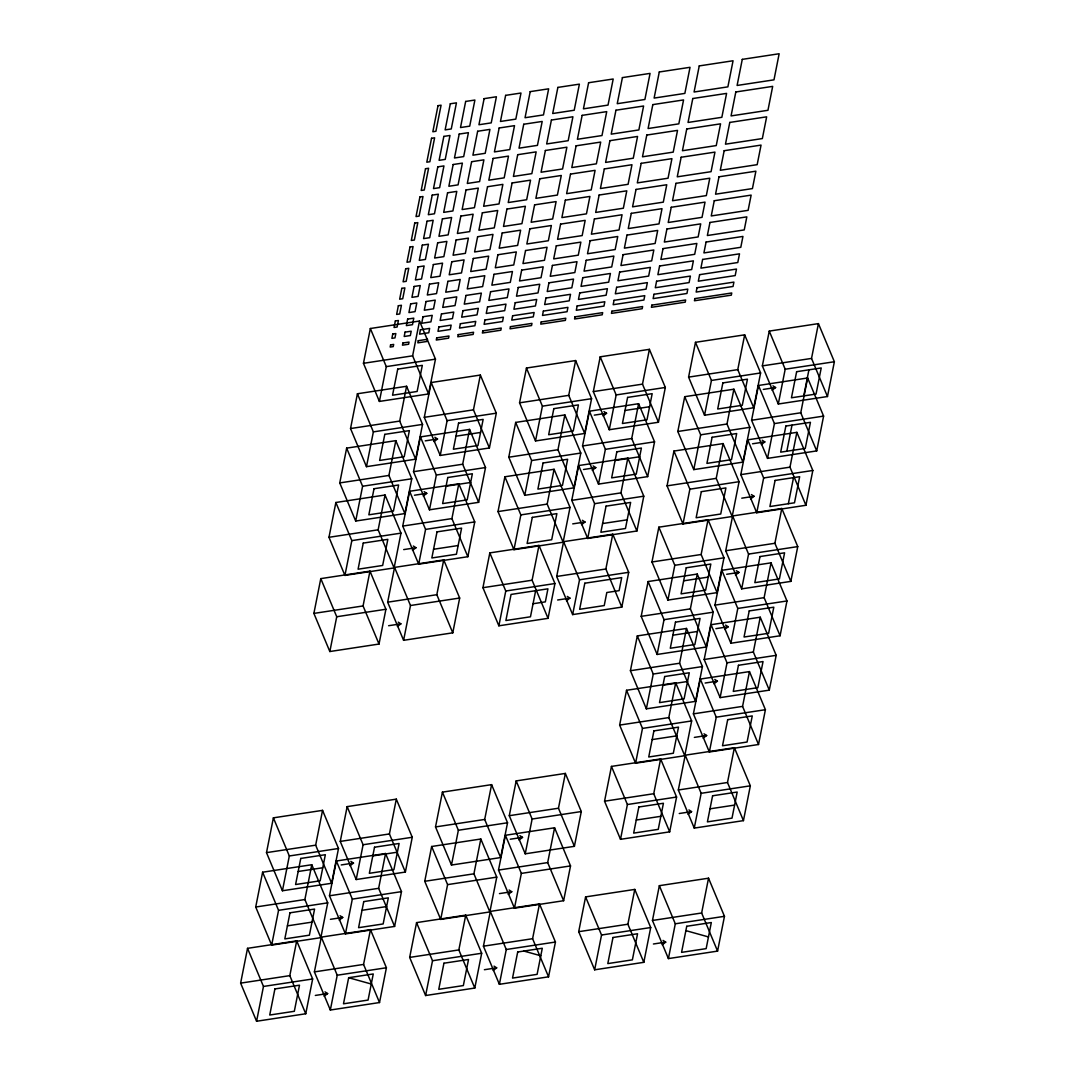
<?xml version="1.0" encoding="UTF-8"?>
<svg xmlns="http://www.w3.org/2000/svg" width="1075" height="1075" viewBox="0 0 1075 1075"><rect width="100%" height="100%" fill="white"/><g stroke="black" fill="none" stroke-linecap="round" stroke-linejoin="round"><path stroke-width="1.5" d="M240.625 983.128L247.532 948.338L296.7 940.853L312.65 978.976L305.743 1013.765L256.576 1021.25L240.625 983.128L289.807 975.643L296.7 940.853M255.716 907.018L262.609 872.215L311.777 864.73L327.727 902.852L320.834 937.655L271.666 945.127L255.716 907.018L304.883 899.533L311.777 864.73M266.493 852.636L273.386 817.847L322.554 810.362L338.504 848.484L331.611 883.274L282.429 890.758L266.493 852.636L315.66 845.165L322.554 810.362M313.887 613.408L320.793 578.619L369.961 571.134L385.912 609.256L379.018 644.046L329.837 651.531L313.887 613.408L363.068 605.937L369.961 571.134M328.977 537.298L335.87 502.495L385.052 495.011L400.988 533.133L394.095 567.936L344.927 575.407L328.977 537.298L378.145 529.814L385.052 495.011M339.754 482.917L346.647 448.127L395.815 440.643L411.765 478.765L404.872 513.568L355.691 521.039L339.754 482.917L388.922 475.446L395.815 440.643M350.531 428.549L357.424 393.759L406.592 386.274L422.542 424.397L415.649 459.186L366.468 466.671L350.531 428.549L399.698 421.078L406.592 386.274M363.458 363.31L370.351 328.507L419.519 321.035L435.469 359.144L428.576 393.947L379.394 401.432L363.458 363.31L412.625 355.825L419.519 321.035M256.576 1021.25L263.469 986.447L247.532 948.338M271.666 945.127L278.559 910.337L262.609 872.215M282.429 890.758L289.323 855.969L273.386 817.847M329.837 651.531L336.73 616.741L320.793 578.619M344.927 575.407L351.821 540.617L335.87 502.495M355.691 521.039L362.597 486.249L346.647 448.127M366.468 466.671L373.361 431.881L357.424 393.759M379.394 401.432L386.288 366.629L370.351 328.507M314.397 971.907L321.291 937.118L370.458 929.633L386.409 967.755L379.515 1002.545L330.334 1010.03L314.397 971.907L363.565 964.423L370.458 929.633M329.474 895.784L336.368 860.994L385.549 853.51L401.486 891.632L394.592 926.422L345.424 933.906L329.474 895.784L378.642 888.313L385.549 853.51M340.251 841.416L347.144 806.626L396.312 799.142L412.262 837.264L405.369 872.053L356.188 879.538L340.251 841.416L389.419 833.945L396.312 799.142M387.658 602.188L394.552 567.398L443.72 559.914L459.67 598.036L452.777 632.826L403.595 640.31L387.658 602.188L436.826 594.703L443.72 559.914M402.735 526.078L409.629 491.275L458.81 483.79L474.747 521.913L467.853 556.716L418.686 564.187L402.735 526.078L451.917 518.593L458.81 483.79M413.512 471.697L420.406 436.907L469.573 429.422L485.524 467.544L478.63 502.334L429.463 509.819L413.512 471.697L462.68 464.225L469.573 429.422M424.289 417.328L431.183 382.539L480.35 375.054L496.301 413.176L489.407 447.966L440.226 455.451L424.289 417.328L473.457 409.844L480.35 375.054M330.334 1010.03L337.228 975.227L321.291 937.118M345.424 933.906L352.318 899.117L336.368 860.994M356.188 879.538L363.095 844.748L347.144 806.626M403.595 640.31L410.489 605.507L394.552 567.398M418.686 564.187L425.579 529.397L409.629 491.275M429.463 509.819L436.356 475.029L420.406 436.907M440.226 455.451L447.119 420.648L431.183 382.539M348.663 977.712L343.489 1003.808L368.08 1000.072L373.253 973.963L348.663 977.712L371.265 984.015M409.669 957.408L416.562 922.619L465.73 915.134L481.681 953.256L474.787 988.046L425.606 995.531L409.669 957.408L458.837 949.937L465.73 915.134M424.746 881.298L431.639 846.495L480.821 839.011L496.757 877.133L489.864 911.936L440.696 919.407L424.746 881.298L473.927 873.814L480.821 839.011M435.523 826.93L442.416 792.127L491.597 784.642L507.534 822.765L500.641 857.568L451.473 865.039L435.523 826.93L484.691 819.446L491.597 784.642M482.93 587.689L489.824 552.899L538.992 545.415L554.942 583.537L548.048 618.327L498.867 625.811L482.93 587.689L532.098 580.218L538.992 545.415M498.007 511.579L504.901 476.776L554.082 469.291L570.032 507.413L563.125 542.217L513.957 549.701L498.007 511.579L547.188 504.094L554.082 469.291M508.784 457.211L515.678 422.408L564.859 414.923L580.796 453.045L573.902 487.848L524.734 495.32L508.784 457.211L557.965 449.726L564.859 414.923M519.561 402.829L526.454 368.04L575.622 360.555L591.572 398.677L584.679 433.467L535.511 440.952L519.561 402.829L568.729 395.358L575.622 360.555M425.606 995.531L432.513 960.741L416.562 922.619M440.696 919.407L447.59 884.618L431.639 846.495M451.473 865.039L458.367 830.249L442.416 792.127M498.867 625.811L505.774 591.022L489.824 552.899M513.957 549.701L520.851 514.898L504.901 476.776M524.734 495.32L531.628 460.53L515.678 422.408M535.511 440.952L542.405 406.162L526.454 368.04M535.646 590.686L530.472 616.795L505.882 620.53L511.055 594.435L547.928 588.818L545.347 601.866L533.052 603.733M483.428 946.188L490.321 911.398L539.489 903.914L555.439 942.036L548.546 976.826L499.378 984.31L483.428 946.188L532.595 938.703L539.489 903.914M498.504 870.078L505.411 835.275L554.579 827.79L570.529 865.913L563.622 900.716L514.455 908.187L498.504 870.078L547.686 862.593L554.579 827.79M509.281 815.697L516.175 780.907L565.356 773.422L581.293 811.544L574.399 846.334L525.232 853.819L509.281 815.697L558.462 808.225L565.356 773.422M556.689 576.469L563.582 541.679L612.763 534.194L628.7 572.317L621.807 607.106L572.639 614.591L556.689 576.469L605.857 568.997L612.763 534.194M571.766 500.359L578.673 465.556L627.84 458.071L643.791 496.193L636.897 530.996L587.716 538.468L571.766 500.359L620.947 492.874L627.84 458.071M582.543 445.977L589.436 411.188L638.617 403.703L654.554 441.825L647.661 476.615L598.493 484.099L582.543 445.977L631.724 438.506L638.617 403.703M593.319 391.609L600.213 356.819L649.394 349.335L665.331 387.457L658.438 422.247L609.27 429.731L593.319 391.609L642.487 384.138L649.394 349.335M499.378 984.31L506.271 949.507L490.321 911.398M514.455 908.187L521.348 873.397L505.411 835.275M525.232 853.819L532.125 819.029L516.175 780.907M572.639 614.591L579.532 579.788L563.582 541.679M587.716 538.468L594.609 503.678L578.673 465.556M598.493 484.099L605.386 449.31L589.436 411.188M609.27 429.731L616.163 394.942L600.213 356.819M578.699 931.689L585.593 896.899L634.774 889.415L650.711 927.537L643.817 962.327L594.65 969.811L578.699 931.689L627.881 924.218L634.774 889.415M604.553 801.211L611.447 766.408L660.628 758.923L676.578 797.045L669.671 831.848L620.503 839.32L604.553 801.211L653.734 793.726L660.628 758.923M619.643 725.087L626.537 690.284L675.705 682.813L691.655 720.935L684.762 755.725L635.58 763.21L619.643 725.087L668.811 717.603L675.705 682.813M630.42 670.719L637.314 635.916L686.482 628.445L702.432 666.554L695.538 701.357L646.357 708.842L630.42 670.719L679.588 663.235L686.482 628.445M641.184 616.351L648.091 581.548L697.258 574.063L713.209 612.186L706.302 646.989L657.134 654.46L641.184 616.351L690.365 608.867L697.258 574.063M651.961 561.983L658.854 527.18L708.035 519.695L723.972 557.817L717.079 592.621L667.911 600.092L651.961 561.983L701.142 554.498L708.035 519.695M667.051 485.86L673.944 451.057L723.112 443.585L739.062 481.694L732.169 516.497L682.988 523.982L667.051 485.86L716.219 478.375L723.112 443.585M677.814 431.492L684.721 396.688L733.889 389.204L749.839 427.326L742.946 462.129L693.765 469.614L677.814 431.492L726.996 424.007L733.889 389.204M688.591 377.123L695.485 342.32L744.666 334.836L760.603 372.958L753.709 407.761L704.542 415.232L688.591 377.123L737.772 369.639L744.666 334.836M594.65 969.811L601.543 935.022L585.593 896.899M620.503 839.32L627.397 804.53L611.447 766.408M635.58 763.21L642.487 728.407L626.537 690.284M646.357 708.842L653.251 674.038L637.314 635.916M657.134 654.46L664.028 619.67L648.091 581.548M667.911 600.092L674.804 565.302L658.854 527.18M682.988 523.982L689.881 489.179L673.944 451.057M693.765 469.614L700.658 434.811L684.721 396.688M704.542 415.232L711.435 380.442L695.485 342.32M652.458 920.469L659.351 885.679L708.532 878.194L724.469 916.317L717.576 951.106L668.408 958.591L652.458 920.469L701.639 912.998L708.532 878.194M678.325 789.991L685.218 755.188L734.386 747.703L750.337 785.825L743.443 820.628L694.262 828.099L678.325 789.991L727.493 782.506L734.386 747.703M693.402 713.867L700.295 679.064L749.477 671.593L765.413 709.702L758.52 744.505L709.352 751.989L693.402 713.867L742.57 706.382L749.477 671.593M704.179 659.499L711.072 624.696L760.24 617.211L776.19 655.333L769.297 690.137L720.116 697.621L704.179 659.499L753.347 652.014L760.24 617.211M714.956 605.131L721.849 570.328L771.017 562.843L786.967 600.965L780.074 635.768L730.892 643.24L714.956 605.131L764.123 597.646L771.017 562.843M725.719 550.749L732.613 515.96L781.794 508.475L797.744 546.597L790.837 581.387L741.669 588.872L725.719 550.749L774.9 543.278L781.794 508.475M740.809 474.639L747.703 439.836L796.871 432.352L812.821 470.474L805.928 505.277L756.746 512.762L740.809 474.639L789.977 467.155L796.871 432.352M751.586 420.271L758.48 385.468L807.647 377.983L823.598 416.106L816.704 450.909L767.523 458.38L751.586 420.271L800.754 412.787L807.647 377.983M762.35 365.89L769.257 331.1L818.424 323.615L834.375 361.738L827.468 396.527L778.3 404.012L762.35 365.89L811.531 358.418L818.424 323.615M668.408 958.591L675.302 923.801L659.351 885.679M694.262 828.099L701.155 793.31L685.218 755.188M709.352 751.989L716.246 717.186L700.295 679.064M720.116 697.621L727.022 662.818L711.072 624.696M730.892 643.24L737.786 608.45L721.849 570.328M741.669 588.872L748.563 554.082L732.613 515.96M756.746 512.762L763.653 477.958L747.703 439.836M767.523 458.38L774.417 423.59L758.48 385.468M778.3 404.012L785.193 369.222L769.257 331.1M786.833 451.231L792.006 425.136M803.751 395.922L808.924 369.827M788.351 503.732L793.525 477.636M434.031 441.623L437.525 438.99L434.891 437.283M423.254 496.005L426.762 493.358L424.114 491.651M412.477 550.373L415.985 547.726L413.338 546.019M603.062 415.917L606.569 413.27L603.922 411.564M592.285 470.286L595.792 467.638L593.145 465.932M397.401 626.483L400.894 623.849L398.261 622.143M581.508 524.654L585.015 522.007L582.381 520.3M772.092 390.198L775.599 387.551L772.965 385.844M761.328 444.566L764.822 441.919L762.188 440.213M566.431 600.777L569.938 598.13L567.291 596.423M750.552 498.934L754.059 496.287L751.412 494.581M349.993 865.724L353.5 863.077L350.853 861.371M735.461 575.058L738.968 572.411L736.321 570.704M339.216 920.093L342.723 917.445L340.076 915.739M724.698 629.426L728.192 626.779L725.558 625.072M713.921 683.794L717.428 681.147L714.781 679.44M519.023 840.005L522.531 837.358L519.883 835.651M324.139 996.202L327.633 993.569L324.999 991.862M703.144 738.162L706.651 735.515L704.004 733.808M508.247 894.373L511.754 891.726L509.12 890.019M688.067 814.286L691.561 811.638L688.927 809.932M493.17 970.483L496.677 967.849L494.03 966.143M662.2 944.777L665.707 942.13L663.06 940.423M386.288 366.629L435.469 359.144M373.361 431.881L422.542 424.397M447.119 420.648L496.301 413.176M542.405 406.162L591.572 398.677M616.163 394.942L665.331 387.457M711.435 380.442L760.603 372.958M785.193 369.222L834.375 361.738M425.243 440.857L437.525 438.99M455.975 436.181L480.552 432.446M594.273 415.138L606.569 413.27M625.005 410.462L649.596 406.726M763.304 389.419L775.599 387.551M362.597 486.249L411.765 478.765M436.356 475.029L485.524 467.544M531.628 460.53L580.796 453.045M605.386 449.31L654.554 441.825M700.658 434.811L749.839 427.326M774.417 423.59L823.598 416.106M446.058 486.196L470.648 482.46M615.088 460.49L639.679 456.741M414.466 495.226L426.762 493.358M583.497 469.506L595.792 467.638M752.54 443.787L764.822 441.919M351.821 540.617L400.988 533.133M425.579 529.397L474.747 521.913M520.851 514.898L570.032 507.413M594.609 503.678L643.791 496.193M689.881 489.179L739.062 481.694M763.653 477.958L812.821 470.474M403.689 549.594L415.985 547.726M572.72 523.874L585.015 522.007M741.763 498.168L754.059 496.287M433.561 549.271L458.152 545.536M602.591 523.552L627.182 519.816M336.73 616.741L385.912 609.256M410.489 605.507L459.67 598.036M505.774 591.022L554.942 583.537M579.532 579.788L628.7 572.317M674.804 565.302L723.972 557.817M748.563 554.082L797.744 546.597M388.613 625.717L400.894 623.849M557.643 599.998L569.938 598.13M683.646 580.822L708.237 577.087M726.673 574.278L738.968 572.411M664.028 619.67L713.209 612.186M737.786 608.45L786.967 600.965M672.869 635.204L697.46 631.455M715.896 628.647L728.192 626.779M653.251 674.038L702.432 666.554M727.022 662.818L776.19 655.333M662.966 685.218L687.557 681.483M705.133 683.028L717.428 681.147M642.487 728.407L691.655 720.935M716.246 717.186L765.413 709.702M652.189 739.587L676.78 735.851M694.356 737.396L706.651 735.515M289.323 855.969L338.504 848.484M363.095 844.748L412.262 837.264M458.367 830.249L507.534 822.765M532.125 819.029L581.293 811.544M627.397 804.53L676.578 797.045M701.155 793.31L750.337 785.825M372.797 855.915L397.387 852.179M298.178 871.489L322.755 867.753M341.205 864.945L353.5 863.077M510.235 839.226L522.531 837.358M636.239 820.05L660.829 816.315M679.266 813.506L691.561 811.638M710.011 808.83L734.588 805.094M278.559 910.337L327.727 902.852M352.318 899.117L401.486 891.632M447.59 884.618L496.757 877.133M521.348 873.397L570.529 865.913M362.02 910.297L386.61 906.548M287.401 925.857L311.992 922.122M330.428 919.313L342.723 917.445M499.458 893.594L511.754 891.726M263.469 986.447L312.65 978.976M337.228 975.227L386.409 967.755M432.513 960.741L481.681 953.256M506.271 949.507L555.439 942.036M601.543 935.022L650.711 927.537M675.302 923.801L724.469 916.317M315.338 995.437L327.633 993.569M484.382 969.717L496.677 967.849M653.412 943.998L665.707 942.13M685.877 930.627L708.465 936.93M523.847 951.053L540.792 955.782M811.531 358.418L827.468 396.527M800.754 412.787L816.704 450.909M789.977 467.155L805.928 505.277M737.772 369.639L753.709 407.761M726.996 424.007L742.946 462.129M774.9 543.278L790.837 581.387M716.219 478.375L732.169 516.497M764.123 597.646L780.074 635.768M642.487 384.138L658.438 422.247M753.347 652.014L769.297 690.137M701.142 554.498L717.079 592.621M631.724 438.506L647.661 476.615M742.57 706.382L758.52 744.505M690.365 608.867L706.302 646.989M620.947 492.874L636.897 530.996M568.729 395.358L584.679 433.467M679.588 663.235L695.538 701.357M727.493 782.506L743.443 820.628M557.965 449.726L573.902 487.848M668.811 717.603L684.762 755.725M605.857 568.997L621.807 607.106M547.188 504.094L563.125 542.217M653.734 793.726L669.671 831.848M701.639 912.998L717.576 951.106M473.457 409.844L489.407 447.966M532.098 580.218L548.048 618.327M462.68 464.225L478.63 502.334M412.625 355.825L428.576 393.947M627.881 924.218L643.817 962.327M451.917 518.593L467.853 556.716M399.698 421.078L415.649 459.186M558.462 808.225L574.399 846.334M388.922 475.446L404.872 513.568M436.826 594.703L452.777 632.826M547.686 862.593L563.622 900.716M378.145 529.814L394.095 567.936M484.691 819.446L500.641 857.568M532.595 938.703L548.546 976.826M363.068 605.937L379.018 644.046M473.927 873.814L489.864 911.936M458.837 949.937L474.787 988.046M389.419 833.945L405.369 872.053M378.642 888.313L394.592 926.422M315.66 845.165L331.611 883.274M363.565 964.423L379.515 1002.545M304.883 899.533L320.834 937.655M289.807 975.643L305.743 1013.765M390.601 344.887L390.171 347.064L393.248 346.593L393.678 344.417L390.601 344.887M392.751 334.002L391.891 338.356L394.968 337.886L395.828 333.546L392.751 334.002M395.345 320.955L394.055 327.485L397.118 327.015L398.422 320.498L395.345 320.955M398.355 305.73L396.635 314.438L399.712 313.967L401.432 305.273L398.355 305.73M401.808 288.342L399.658 299.213L402.722 298.743L404.885 287.872L401.808 288.342M405.692 268.763L403.098 281.811L406.175 281.341L408.755 268.293L405.692 268.763M409.992 247.022L406.982 262.246L410.059 261.776L413.069 246.551L409.992 247.022M414.735 223.089L411.295 240.491L414.359 240.021L417.812 222.619L414.735 223.089M419.908 196.994L416.025 216.572L419.102 216.102L422.986 196.523L419.908 196.994M425.512 168.721L421.198 190.477L424.276 190.006L428.589 168.251L425.512 168.721M431.545 138.272L426.802 162.204L429.879 161.734L434.623 137.802L431.545 138.272M438.009 105.659L432.835 131.755L435.912 131.284L441.086 105.189L438.009 105.659M274.904 988.933L269.731 1015.028L294.322 1011.293L299.495 985.197L274.904 988.933M289.981 912.809L284.821 938.905L309.398 935.169L314.572 909.074L289.981 912.809M300.758 858.441L295.585 884.537L320.175 880.801L325.349 854.706L300.758 858.441M363.243 543.09L358.083 569.199L382.66 565.45L387.833 539.354L363.243 543.09M374.019 488.722L368.846 514.817L393.437 511.082L398.61 484.986L374.019 488.722M384.796 434.354L379.623 460.449L404.213 456.714L409.387 430.618L384.796 434.354M397.723 369.115L392.55 395.21L417.14 391.461L422.314 365.366L397.723 369.115M402.897 343.006L402.467 345.183L408.607 344.255L409.037 342.078L402.897 343.006M405.047 332.135L404.187 336.488L410.341 335.548L411.201 331.207L405.047 332.135M407.64 319.087L406.35 325.618L412.491 324.677L413.781 318.16L407.64 319.087M410.65 303.862L408.93 312.57L415.071 311.629L416.804 302.935L410.65 303.862M414.103 286.461L411.94 297.345L418.094 296.404L420.244 285.533L414.103 286.461M417.973 266.896L415.393 279.943L421.534 279.003L424.128 265.955L417.973 266.896M422.287 245.14L419.277 260.365L425.418 259.438L428.441 244.213L422.287 245.14M427.03 221.222L423.577 238.623L429.731 237.683L433.171 220.281L427.03 221.222M432.204 195.126L428.32 214.704L434.475 213.764L438.345 194.185L432.204 195.126M437.807 166.853L433.494 188.595L439.635 187.668L443.948 165.913L437.807 166.853M443.841 136.404L439.097 160.323L445.238 159.396L449.982 135.463L443.841 136.404M450.304 103.778L445.131 129.887L451.272 128.946L456.445 102.851L450.304 103.778M418.269 340.681L417.839 342.844L427.057 341.447L427.487 339.27L418.269 340.681M420.419 329.797L419.559 334.15L428.777 332.753L429.637 328.399L420.419 329.797M422.999 316.749L421.709 323.279L430.927 321.868L432.231 315.351L422.999 316.749M426.023 301.524L424.303 310.232L433.521 308.821L435.241 300.127L426.023 301.524M429.463 284.123L427.312 295.007L436.531 293.596L438.694 282.725L429.463 284.123M433.346 264.558L430.766 277.605L439.984 276.208L442.564 263.147L433.346 264.558M437.659 242.802L434.636 258.027L443.854 256.629L446.877 241.405L437.659 242.802M442.403 218.883L438.949 236.285L448.167 234.874L451.621 217.486L442.403 218.883M447.563 192.788L443.693 212.366L452.911 210.955L456.794 191.39L447.563 192.788M453.166 164.515L448.866 186.257L458.084 184.86L462.384 163.118L453.166 164.515M459.2 134.066L454.47 157.985L463.688 156.587L468.418 132.668L459.2 134.066M465.663 101.44L460.503 127.549L469.721 126.138L474.895 100.042L465.663 101.44M436.705 337.873L436.275 340.049L448.571 338.168L449.001 336.005L436.705 337.873M438.855 326.988L437.995 331.342L450.291 329.474L451.151 325.12L438.855 326.988M441.449 313.94L440.145 320.471L452.441 318.603L453.744 312.072L441.449 313.94M444.459 298.716L442.739 307.423L455.034 305.555L456.754 296.848L444.459 298.716M447.912 281.328L445.749 292.198L458.044 290.331L460.208 279.46L447.912 281.328M451.782 261.749L449.202 274.797L461.498 272.929L464.078 259.881L451.782 261.749M456.096 240.007L453.086 255.232L465.368 253.351L468.391 238.126L456.096 240.007M460.839 216.075L457.386 233.477L469.681 231.609L473.134 214.207L460.839 216.075M466.012 189.979L462.129 209.558L474.424 207.69L478.308 188.112L466.012 189.979M471.616 161.707L467.303 183.462L479.598 181.581L483.898 159.839L471.616 161.707M477.649 131.258L472.906 155.19L485.201 153.308L489.931 129.39L477.649 131.258M484.113 98.645L478.939 124.74L491.235 122.873L496.408 96.763L484.113 98.645M458.219 334.594L457.789 336.771L473.148 334.433L473.578 332.256L458.219 334.594M460.369 323.723L459.509 328.077L474.881 325.738L475.741 321.385L460.369 323.723M462.962 310.675L461.659 317.192L477.031 314.854L478.321 308.337L462.962 310.675M465.972 295.45L464.252 304.144L479.611 301.806L481.345 293.112L465.972 295.45M469.426 278.049L467.262 288.92L482.635 286.582L484.785 275.711L469.426 278.049M473.296 258.484L470.716 271.532L486.088 269.193L488.668 256.146L473.296 258.484M477.609 236.728L474.599 251.953L489.958 249.615L492.982 234.39L477.609 236.728M482.352 212.81L478.899 230.198L494.272 227.873L497.712 210.472L482.352 212.81M487.526 186.714L483.643 206.279L499.015 203.941L502.885 184.376L487.526 186.714M493.129 158.442L488.816 180.183L504.175 177.845L508.488 156.103L493.129 158.442M499.163 127.992L494.419 151.911L509.778 149.573L514.522 125.654L499.163 127.992M505.626 95.366L500.453 121.462L515.812 119.123L520.985 93.028L505.626 95.366M363.753 901.589L358.58 927.685L383.157 923.949L388.33 897.853L363.753 901.589M374.517 847.221L369.343 873.317L393.934 869.581L399.107 843.485L374.517 847.221M437.014 531.87L431.841 557.965L456.432 554.23L461.592 528.134L437.014 531.87M447.778 477.502L442.618 503.597L467.195 499.862L472.368 473.766L447.778 477.502M458.555 423.133L453.381 449.229L477.972 445.493L483.145 419.398L458.555 423.133M482.809 330.858L482.379 333.035L500.816 330.227L501.246 328.05L482.809 330.858M484.959 319.987L484.099 324.328L502.536 321.519L503.396 317.179L484.959 319.987M487.539 306.926L486.249 313.457L504.686 310.648L505.989 304.131L487.539 306.926M490.563 291.715L488.843 300.409L507.279 297.6L508.999 288.906L490.563 291.715M494.003 274.313L491.853 285.184L510.289 282.376L512.452 271.505L494.003 274.313M497.886 254.735L495.306 267.783L513.742 264.974L516.322 251.926L497.886 254.735M502.2 232.993L499.176 248.218L517.626 245.409L520.636 230.184L502.2 232.993M506.943 209.061L503.49 226.462L521.926 223.654L525.379 206.266L506.943 209.061M512.103 182.965L508.233 202.543L526.669 199.735L530.553 180.157L512.103 182.965M517.707 154.692L513.407 176.448L531.843 173.639L536.156 151.884L517.707 154.692M523.74 124.243L519.01 148.175L537.446 145.367L542.19 121.448L523.74 124.243M530.203 91.63L525.043 117.726L543.48 114.917L548.653 88.822L530.203 91.63M510.464 326.652L510.034 328.816L531.547 325.55L531.977 323.373L510.464 326.652M512.614 315.768L511.754 320.122L533.267 316.843L534.127 312.502L512.614 315.768M515.207 302.72L513.917 309.251L535.431 305.972L536.721 299.455L515.207 302.72M518.217 287.495L516.497 296.203L538.011 292.924L539.731 284.23L518.217 287.495M521.671 270.107L519.521 280.978L541.034 277.699L543.184 266.828L521.671 270.107M525.554 250.529L522.961 263.577L544.474 260.298L547.067 247.25L525.554 250.529M529.854 228.773L526.844 243.998L548.357 240.733L551.367 225.508L529.854 228.773M534.597 204.855L531.144 222.256L552.657 218.978L556.111 201.589L534.597 204.855M539.771 178.759L535.888 198.338L557.401 195.059L561.284 175.48L539.771 178.759M545.374 150.487L541.061 172.228L562.574 168.963L566.888 147.208L545.374 150.487M551.408 120.037L546.664 143.956L568.178 140.691L572.921 116.772L551.408 120.037M557.871 87.411L552.698 113.52L574.211 110.241L579.385 84.146L557.871 87.411M541.195 321.976L540.765 324.139L565.356 320.404L565.786 318.227L541.195 321.976M543.359 311.092L542.485 315.445L567.076 311.71L567.936 307.356L543.359 311.092M545.939 298.044L544.649 304.574L569.226 300.825L570.529 294.308L545.939 298.044M548.949 282.819L547.229 291.527L571.819 287.777L573.539 279.083L548.949 282.819M552.402 265.431L550.252 276.302L574.829 272.553L576.993 261.682L552.402 265.431M556.286 245.853L553.692 258.9L578.283 255.165L580.863 242.117L556.286 245.853M560.586 224.097L557.576 239.322L582.166 235.586L585.176 220.362L560.586 224.097M565.329 200.178L561.889 217.58L586.466 213.844L589.92 196.443L565.329 200.178M570.503 174.083L566.619 193.661L591.21 189.912L595.093 170.347L570.503 174.083M576.106 145.81L571.793 167.552L596.383 163.817L600.697 142.075L576.106 145.81M582.139 115.361L577.396 139.28L601.987 135.544L606.73 111.625L582.139 115.361M588.603 82.735L583.429 108.844L608.02 105.095L613.193 78.999L588.603 82.735M443.935 963.213L438.761 989.309L463.352 985.573L468.525 959.478L443.935 963.213M532.286 517.384L527.113 543.48L551.703 539.731L556.877 513.635L532.286 517.384M543.063 463.002L537.89 489.112L562.467 485.363L567.64 459.267L543.063 463.002M553.827 408.634L548.667 434.73L573.244 430.994L578.417 404.899L553.827 408.634M575.004 316.829L574.574 319.006L602.228 314.787L602.672 312.623L575.004 316.829M577.154 305.958L576.294 310.299L603.962 306.093L604.822 301.739L577.154 305.958M579.747 292.911L578.457 299.428L606.112 295.222L607.402 288.691L579.747 292.911M582.758 277.686L581.038 286.38L608.692 282.174L610.425 273.467L582.758 277.686M586.211 260.284L584.061 271.155L611.715 266.949L613.865 256.078L586.211 260.284M590.094 240.706L587.501 253.754L615.169 249.548L617.749 236.5L590.094 240.706M594.394 218.964L591.384 234.189L619.039 229.969L622.062 214.758L594.394 218.964M599.138 195.032L595.684 212.433L623.352 208.228L626.792 190.826L599.138 195.032M604.311 168.936L600.428 188.515L628.096 184.309L631.966 164.73L604.311 168.936M609.915 140.664L605.601 162.419L633.269 158.213L637.569 136.458L609.915 140.664M615.948 110.214L611.205 134.147L638.859 129.941L643.602 106.008L615.948 110.214M622.412 77.602L617.238 103.697L644.893 99.491L650.066 73.396L622.412 77.602M611.89 311.212L611.46 313.389L642.192 308.713L642.622 306.536L611.89 311.212M614.04 300.342L613.18 304.695L643.912 300.019L644.772 295.665L614.04 300.342M616.62 287.294L615.33 293.811L646.062 289.135L647.365 282.618L616.62 287.294M619.643 272.069L617.923 280.763L648.655 276.087L650.375 267.393L619.643 272.069M623.083 254.668L620.933 265.538L651.665 260.862L653.828 249.991L623.083 254.668M626.967 235.103L624.387 248.15L655.118 243.474L657.698 230.426L626.967 235.103M631.28 213.347L628.257 228.572L659.002 223.896L662.012 208.671L631.28 213.347M636.024 189.428L632.57 206.83L663.302 202.154L666.755 184.752L636.024 189.428M641.184 163.333L637.314 182.898L668.045 178.222L671.929 158.657L641.184 163.333M646.787 135.06L642.487 156.802L673.219 152.126L677.532 130.384L646.787 135.06M652.821 104.611L648.091 128.53L678.822 123.853L683.566 99.935L652.821 104.611M659.284 71.985L654.124 98.08L684.856 93.404L690.029 67.308L659.284 71.985M584.813 583.214L579.64 609.31L604.231 605.561L606.811 592.513L619.106 590.645L621.699 577.597L584.813 583.214M517.693 951.993L512.533 978.089L537.11 974.353L542.284 948.257L517.693 951.993M606.045 506.15L600.871 532.259L625.462 528.51L630.635 502.415L606.045 506.15M616.822 451.782L611.648 477.878L636.239 474.142L641.399 448.047L616.822 451.782M627.598 397.414L622.425 423.51L647.002 419.774L652.176 393.678L627.598 397.414M651.84 305.139L651.41 307.316L685.218 302.169L685.648 299.992L651.84 305.139M653.99 294.268L653.13 298.608L686.938 293.475L687.798 289.121L653.99 294.268M656.583 281.22L655.293 287.737L689.088 282.591L690.392 276.073L656.583 281.22M659.593 265.995L657.873 274.689L691.682 269.543L693.402 260.849L659.593 265.995M663.047 248.594L660.883 259.465L694.692 254.318L696.855 243.447L663.047 248.594M666.917 229.015L664.337 242.063L698.145 236.93L700.725 223.869L666.917 229.015M671.23 207.273L668.22 222.498L702.029 217.352L705.039 202.127L671.23 207.273M675.973 183.341L672.52 200.743L706.329 195.596L709.782 178.208L675.973 183.341M681.147 157.246L677.263 176.824L711.072 171.678L714.956 152.113L681.147 157.246M686.75 128.973L682.437 150.728L716.246 145.582L720.559 123.84L686.75 128.973M692.784 98.524L688.04 122.456L721.849 117.309L726.593 93.391L692.784 98.524M699.247 65.911L694.074 92.007L727.882 86.86L733.056 60.764L699.247 65.911M694.867 298.595L694.437 300.772L731.309 295.155L731.752 292.978L694.867 298.595M697.017 287.71L696.157 292.064L733.043 286.461L733.902 282.107L697.017 287.71M699.61 274.663L698.32 281.193L735.192 275.576L736.483 269.059L699.61 274.663M702.62 259.438L700.9 268.145L737.786 262.528L739.506 253.834L702.62 259.438M706.073 242.05L703.91 252.921L740.796 247.304L742.946 236.433L706.073 242.05M709.943 222.471L707.363 235.519L744.249 229.916L746.829 216.868L709.943 222.471M714.257 200.729L711.247 215.954L748.119 210.337L751.143 195.112L714.257 200.729M719 176.797L715.547 194.199L752.433 188.582L755.886 171.194L719 176.797M724.174 150.702L720.29 170.28L757.176 164.663L761.046 145.098L724.174 150.702M729.777 122.429L725.464 144.184L762.35 138.567L766.65 116.826L729.777 122.429M735.811 91.98L731.067 115.912L767.953 110.295L772.683 86.376L735.811 91.98M742.274 59.367L737.101 85.463L773.987 79.846L779.147 53.75L742.274 59.367M612.978 937.494L607.805 963.59L632.382 959.854L637.556 933.758L612.978 937.494M638.832 807.002L633.659 833.112L658.249 829.363L663.423 803.267L638.832 807.002M653.909 730.892L648.736 756.988L673.326 753.252L678.5 727.143L653.909 730.892M664.686 676.524L659.513 702.62L684.103 698.871L689.277 672.775L664.686 676.524M675.463 622.143L670.289 648.252L694.88 644.503L700.053 618.407L675.463 622.143M686.24 567.775L681.066 593.87L705.657 590.135L710.817 564.039L686.24 567.775M701.317 491.665L696.143 517.76L720.734 514.011L725.907 487.916L701.317 491.665M712.093 437.283L706.92 463.392L731.511 459.643L736.684 433.547L712.093 437.283M722.87 382.915L717.697 409.011L742.288 405.275L747.447 379.179L722.87 382.915M686.737 926.274L681.563 952.369L706.154 948.634L711.314 922.538L686.737 926.274M712.591 795.782L707.417 821.878L732.008 818.142L737.181 792.047L712.591 795.782M727.681 719.672L722.507 745.768L747.085 742.019L752.258 715.923L727.681 719.672M738.444 665.291L733.271 691.4L757.862 687.651L763.035 661.555L738.444 665.291M749.221 610.923L744.048 637.018L768.638 633.282L773.812 607.187L749.221 610.923M759.998 556.554L754.825 582.65L779.415 578.914L784.589 552.819L759.998 556.554M775.075 480.431L769.902 506.54L794.492 502.791L799.666 476.695L775.075 480.431M785.852 426.063L780.678 452.158L805.269 448.423L810.442 422.327L785.852 426.063M796.629 371.695L791.455 397.79L816.046 394.055L821.219 367.959L796.629 371.695"/></g></svg>
